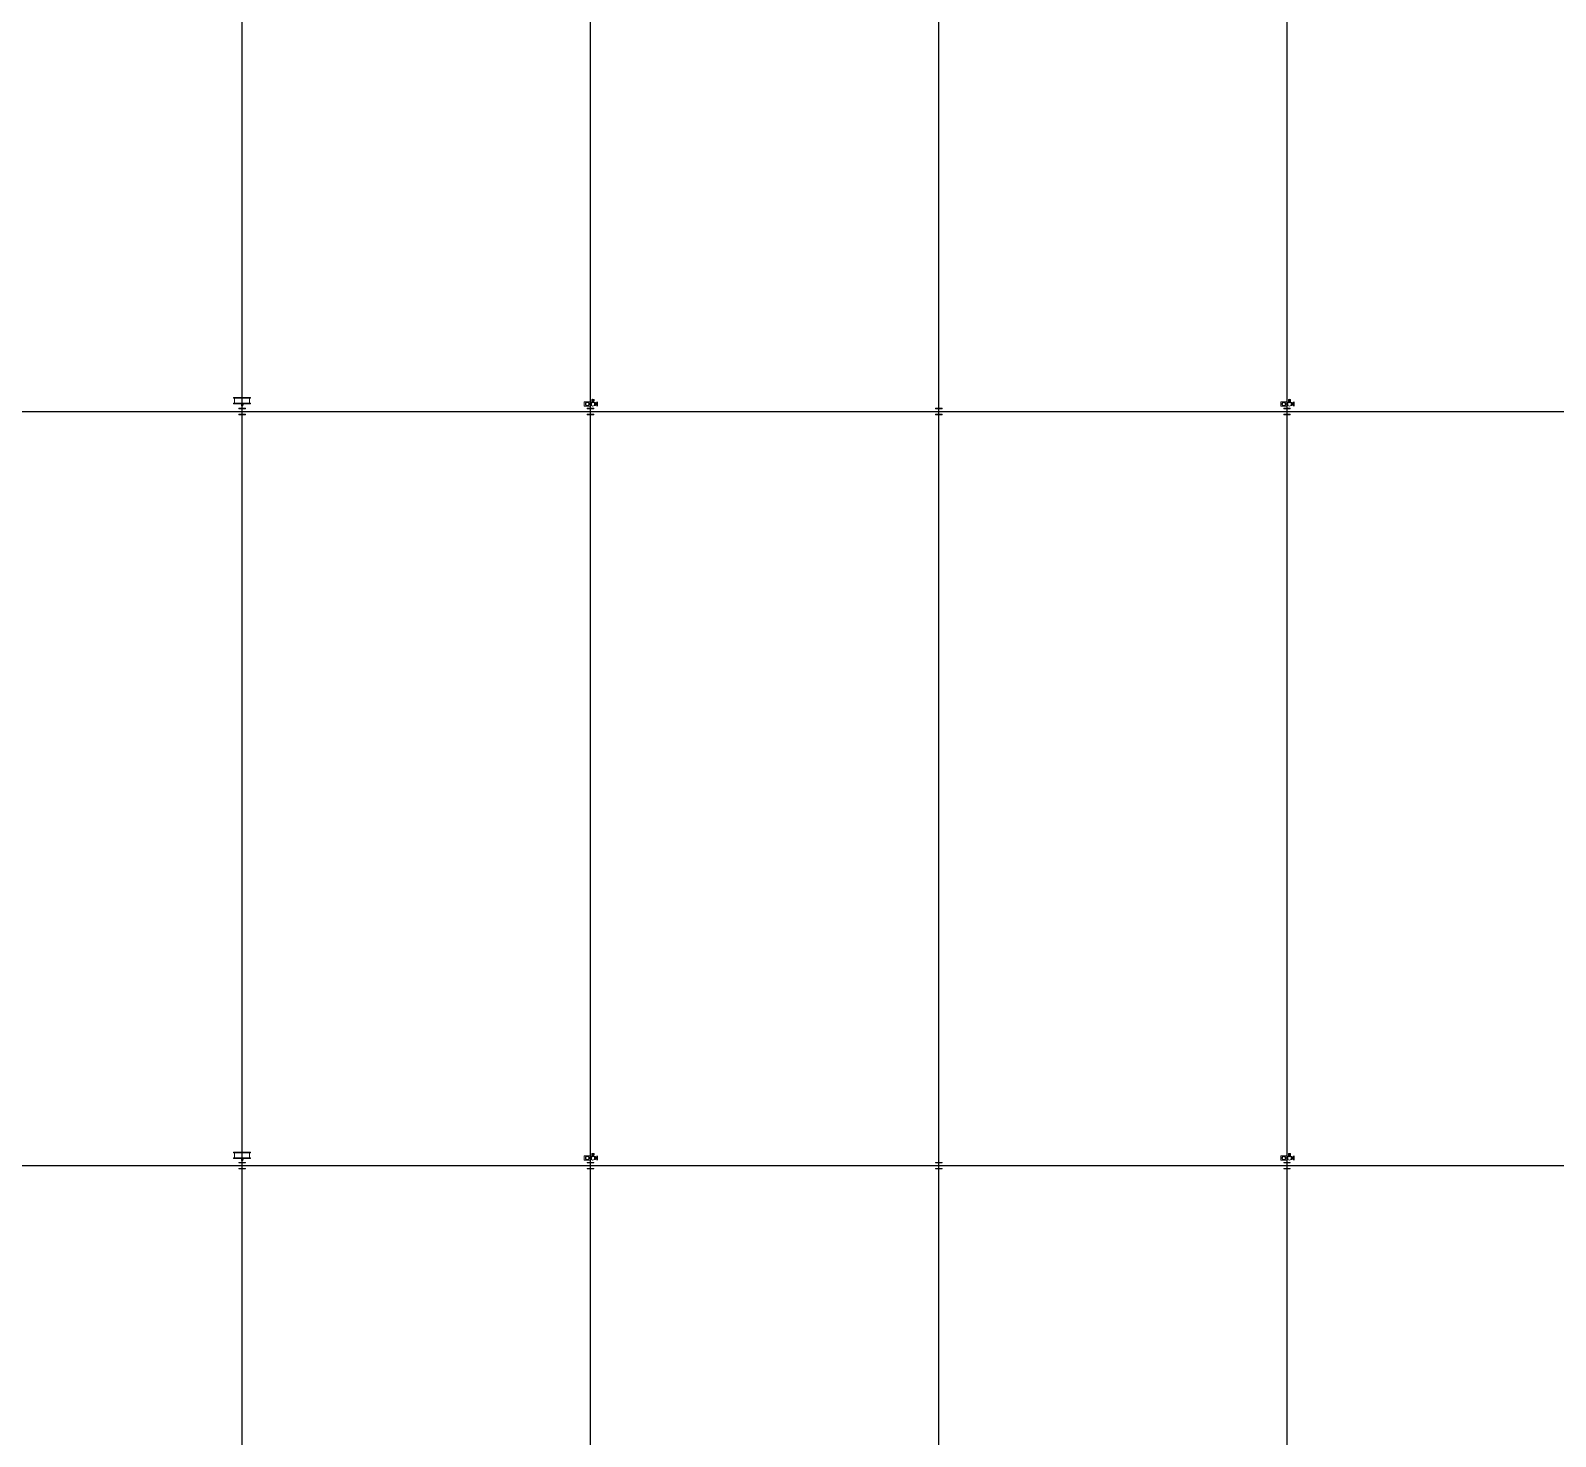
# Model space of a CAD drawing. Header units: millimetres. Extents: x -677815 to 476396, y -125373 to 39000.
# Drawn here: x 36385 to 84930, y -80623 to -35873 of the extents above; entities that cross this region are included whole.
import ezdxf

# ---------------------------------------------------------------- set-up
doc = ezdxf.new("R2010")
doc.units = ezdxf.units.MM
doc.linetypes.add('Xref building Toll$0$Grid Line', pattern=[22.225, 12.7, -3.175, 3.175, -3.175])
for name, color, linetype, lineweight in [('AM_BOR', 4, 'Continuous', 25), ('Xref building Toll$0$A-GENM', 13, 'Continuous', 9), ('Xref building Toll$0$P-SANR-FIXT', 6, 'Continuous', 9), ('Xref building Toll$0$S-COLS', 52, 'Continuous', 9)]:
    doc.layers.add(name, color=color, linetype=linetype, lineweight=lineweight)
doc.layers.add('Xref building Toll$0$S-GRID', color=8, linetype='Continuous')

# ---------------------------------------------------------------- blocks, each defined once
blk = doc.blocks.new('Xref building Toll$0$Toll Grids')
at = {"layer": 'Xref building Toll$0$S-GRID', "linetype": 'Xref building Toll$0$Grid Line'}
for p, q in [((43122, -125373.3), (43122, 36031.5)), ((54209, -125373.3), (54209, 36031.5)), ((65296, -125373.3), (65296, 36031.5)), ((76383, -125368.5), (76383, 36036.3)), ((-9195.8, -48000), (280997.7, -48000)), ((-9195.8, -72000), (280997.7, -72000))]:
    blk.add_line(p, q, dxfattribs=at)
blk = doc.blocks.new('Xref building Toll$0$UC-Universal Column-Column - C2_5-200UC60-1337980-MASTER GROUND FLOOR')
at = {"layer": 'Xref building Toll$0$S-COLS', "lineweight": 18}
for p, q in [((105, 102.5), (-105, 102.5)), ((-105, 102.5), (-105, 88.3)), ((-105, 88.3), (-16.05, 88.3)), ((-4.65, 76.9), (-4.65, -76.9)), ((4.65, -76.9), (4.65, 76.9)), ((16.05, 88.3), (105, 88.3)), ((105, 88.3), (105, 102.5)), ((-16.05, -88.3), (-105, -88.3)), ((-105, -88.3), (-105, -102.5)), ((-105, -102.5), (105, -102.5)), ((105, -88.3), (16.05, -88.3)), ((105, -102.5), (105, -88.3))]:
    blk.add_line(p, q, dxfattribs=at)
at = {"layer": 'Xref building Toll$0$S-COLS'}
for p, q in [((-105, 102.5), (-105, 102.5)), ((-105, 88.3), (-105, 88.3)), ((105, 102.5), (105, 102.5)), ((105, 88.3), (105, 88.3)), ((-105, -88.3), (-105, -88.3)), ((-105, -102.5), (-105, -102.5)), ((105, -88.3), (105, -88.3)), ((105, -102.5), (105, -102.5))]:
    blk.add_line(p, q, dxfattribs=at)
at = {"layer": 'Xref building Toll$0$S-COLS', "lineweight": 18}
for centre, start, end in [((-16.05, 76.9), 0, 90), ((16.05, 76.9), 90, 180), ((-16.05, -76.9), 270, 0), ((16.05, -76.9), 180, 270)]:
    blk.add_arc(centre, 11.4, start, end, dxfattribs=at)
blk = doc.blocks.new('Xref building Toll$0$UC-Universal Column-Column - C2_5-200UC60-1337979-MASTER GROUND FLOOR')
at = {"layer": 'Xref building Toll$0$S-COLS', "lineweight": 18}
for p, q in [((-105, 102.5), (105, 102.5)), ((-105, 88.3), (-105, 102.5)), ((-16.05, 88.3), (-105, 88.3)), ((-4.65, -76.9), (-4.65, 76.9)), ((4.65, 76.9), (4.65, -76.9)), ((105, 88.3), (16.05, 88.3)), ((105, 102.5), (105, 88.3)), ((-105, -88.3), (-16.05, -88.3)), ((-105, -102.5), (-105, -88.3)), ((105, -102.5), (-105, -102.5)), ((16.05, -88.3), (105, -88.3)), ((105, -88.3), (105, -102.5))]:
    blk.add_line(p, q, dxfattribs=at)
at = {"layer": 'Xref building Toll$0$S-COLS'}
for p, q in [((-105, 102.5), (-105, 102.5)), ((-105, 88.3), (-105, 88.3)), ((105, 102.5), (105, 102.5)), ((105, 88.3), (105, 88.3)), ((-105, -88.3), (-105, -88.3)), ((-105, -102.5), (-105, -102.5)), ((105, -88.3), (105, -88.3)), ((105, -102.5), (105, -102.5))]:
    blk.add_line(p, q, dxfattribs=at)
at = {"layer": 'Xref building Toll$0$S-COLS', "lineweight": 18}
for centre, start, end in [((-16.05, 76.9), 360, 90), ((16.05, 76.9), 90, 180), ((-16.05, -76.9), 270, 360), ((16.05, -76.9), 180, 270)]:
    blk.add_arc(centre, 11.4, start, end, dxfattribs=at)
blk = doc.blocks.new('Xref building Toll$0$UC-Universal Column-Column - C2_5-200UC60-1338439-MASTER GROUND FLOOR')
at = {"layer": 'Xref building Toll$0$S-COLS', "lineweight": 18}
for p, q in [((105, 102.5), (-105, 102.5)), ((-105, 102.5), (-105, 88.3)), ((-105, 88.3), (-16.05, 88.3)), ((-4.65, 76.9), (-4.65, -76.9)), ((4.65, -76.9), (4.65, 76.9)), ((16.05, 88.3), (105, 88.3)), ((105, 88.3), (105, 102.5)), ((-16.05, -88.3), (-105, -88.3)), ((-105, -88.3), (-105, -102.5)), ((-105, -102.5), (105, -102.5)), ((105, -88.3), (16.05, -88.3)), ((105, -102.5), (105, -88.3))]:
    blk.add_line(p, q, dxfattribs=at)
at = {"layer": 'Xref building Toll$0$S-COLS'}
for p, q in [((-105, 102.5), (-105, 102.5)), ((-105, 88.3), (-105, 88.3)), ((105, 102.5), (105, 102.5)), ((105, 88.3), (105, 88.3)), ((-105, -88.3), (-105, -88.3)), ((-105, -102.5), (-105, -102.5)), ((105, -88.3), (105, -88.3)), ((105, -102.5), (105, -102.5))]:
    blk.add_line(p, q, dxfattribs=at)
at = {"layer": 'Xref building Toll$0$S-COLS', "lineweight": 18}
for centre, start, end in [((-16.05, 76.9), 0, 90), ((16.05, 76.9), 90, 180), ((-16.05, -76.9), 270, 0), ((16.05, -76.9), 180, 270)]:
    blk.add_arc(centre, 11.4, start, end, dxfattribs=at)
blk = doc.blocks.new('Xref building Toll$0$UC-Universal Column-Column - C2_5-200UC60-1338438-MASTER GROUND FLOOR')
at = {"layer": 'Xref building Toll$0$S-COLS', "lineweight": 18}
for p, q in [((-105, 102.5), (105, 102.5)), ((-105, 88.3), (-105, 102.5)), ((-16.05, 88.3), (-105, 88.3)), ((-4.65, -76.9), (-4.65, 76.9)), ((4.65, 76.9), (4.65, -76.9)), ((105, 88.3), (16.05, 88.3)), ((105, 102.5), (105, 88.3)), ((-105, -88.3), (-16.05, -88.3)), ((-105, -102.5), (-105, -88.3)), ((105, -102.5), (-105, -102.5)), ((16.05, -88.3), (105, -88.3)), ((105, -88.3), (105, -102.5))]:
    blk.add_line(p, q, dxfattribs=at)
at = {"layer": 'Xref building Toll$0$S-COLS'}
for p, q in [((-105, 102.5), (-105, 102.5)), ((-105, 88.3), (-105, 88.3)), ((105, 102.5), (105, 102.5)), ((105, 88.3), (105, 88.3)), ((-105, -88.3), (-105, -88.3)), ((-105, -102.5), (-105, -102.5)), ((105, -88.3), (105, -88.3)), ((105, -102.5), (105, -102.5))]:
    blk.add_line(p, q, dxfattribs=at)
at = {"layer": 'Xref building Toll$0$S-COLS', "lineweight": 18}
for centre, start, end in [((-16.05, 76.9), 360, 90), ((16.05, 76.9), 90, 180), ((-16.05, -76.9), 270, 360), ((16.05, -76.9), 180, 270)]:
    blk.add_arc(centre, 11.4, start, end, dxfattribs=at)
blk = doc.blocks.new('Xref building Toll$0$HYD-SINGLE HEAD - Standard-1800782-MASTER GROUND FLOOR')
at = {"layer": 'Xref building Toll$0$A-GENM'}
for p, q in [((186, 12), (-14, 12)), ((-14, 12), (-14, -128)), ((-14, -128), (-14, 12)), ((186, 12), (186, -128)), ((186, -128), (186, 12)), ((231, 71), (231, 54)), ((236, 54), (236, -4)), ((296, -4), (296, 54)), ((301, 54), (301, 71)), ((390, 12), (390, -128)), ((400, 12), (400, 12)), ((400, 12), (400, 12)), ((410, -128), (410, 12)), ((-14, -128), (186, -128)), ((217, -8), (186, -8)), ((186, -108), (186, -8)), ((186, -8), (186, -108)), ((186, -108), (217, -108)), ((217, -8), (217, -58)), ((217, -58), (217, -8)), ((217, -58), (217, -108)), ((217, -108), (217, -58)), ((347, -8), (315, -8)), ((315, -58), (315, -8)), ((315, -8), (315, -58)), ((315, -108), (315, -58)), ((315, -58), (315, -108)), ((315, -108), (347, -108)), ((347, -108), (347, -8)), ((347, -8), (347, -108)), ((367, -28), (347, -28)), ((347, -88), (347, -28)), ((347, -28), (347, -88)), ((347, -88), (367, -88)), ((367, -88), (367, -28)), ((367, -28), (367, -88)), ((400, -48), (367, -48)), ((367, -68), (367, -48)), ((367, -48), (367, -68)), ((367, -68), (400, -68)), ((400, -48), (400, -68)), ((400, -68), (400, -48)), ((400, -128), (400, -128)), ((400, -128), (400, -128))]:
    blk.add_line(p, q, dxfattribs=at)
at = {"layer": 'Xref building Toll$0$A-GENM', "flags": 128}
for points in [[(217, -8), (282, 10), (315, -8)], [(390, -128), (390, -96), (390, -29), (390, 11), (390, 12)], [(390, 12), (390, -21), (390, -88), (390, -128), (390, -128)], [(410, 12), (410, -21), (410, -88), (410, -128), (410, -128)], [(410, -128), (410, -96), (410, -29), (410, 11), (410, 12)], [(315, -108), (251, -127), (217, -108)]]:
    blk.add_lwpolyline(points, dxfattribs=at)
at = {"layer": 'Xref building Toll$0$A-GENM'}
for centre, radius, start, end in [((86, -58), 60, 90, 270), ((86, -58), 60, 270, 90), ((86, -58), 50, 90, 270), ((86, -58), 50, 90, 270), ((86, -58), 50, 270, 90), ((86, -58), 50, 270, 90), ((400, -58), 10, 90, 270), ((400, -58), 10, 90, 270), ((400, -58), 10, 270, 90), ((400, -58), 10, 270, 90)]:
    blk.add_arc(centre, radius, start, end, dxfattribs=at)
for centre, major_axis, start_param, end_param in [((266, 71), (35, 0), 0, 3.141593), ((266, 54), (35, 0), 0, 3.141593), ((266, 71), (35, 0), 3.141593, 6.283185), ((266, 54), (35, 0), 3.141593, 6.283185), ((266, 54), (30, 0), 0, 3.141593), ((266, 54), (30, 0), 3.141593, 6.283185), ((266, -4), (30, 0), 0, 3.141593), ((266, -4), (30, 0), 3.141593, 6.283185)]:
    blk.add_ellipse(centre, major_axis=major_axis, ratio=0.5, start_param=start_param, end_param=end_param, dxfattribs=at)
for points in [[(86, 2), (83, 1), (79, 1), (74, 0), (71, -1), (69, -1), (67, -2), (64, -3), (61, -4), (58, -6), (56, -7), (53, -8), (51, -10), (46, -14), (42, -18), (37, -25), (33, -31), (31, -36), (29, -40), (28, -45), (27, -49), (27, -54), (26, -58), (27, -63), (27, -69), (29, -75), (31, -81), (32, -85), (34, -88), (37, -93), (42, -99), (46, -103), (50, -106), (52, -108), (54, -109), (56, -110), (58, -111), (61, -113), (64, -114), (67, -115), (69, -116), (71, -116), (74, -117), (79, -118), (83, -118), (86, -118)], [(86, -118), (90, -118), (94, -118), (99, -117), (102, -116), (104, -116), (106, -115), (109, -114), (112, -113), (115, -111), (117, -110), (119, -109), (122, -107), (126, -103), (131, -99), (136, -92), (140, -86), (142, -81), (144, -76), (145, -72), (146, -68), (146, -63), (146, -58), (146, -54), (146, -48), (144, -42), (142, -36), (141, -32), (139, -29), (136, -24), (131, -18), (126, -14), (123, -11), (121, -9), (119, -8), (117, -7), (115, -6), (112, -4), (109, -3), (106, -2), (104, -1), (102, -1), (99, 0), (94, 1), (90, 1), (86, 2)]]:
    blk.add_open_spline(points, degree=3, knots=[0, 0, 0, 0, 0.045455, 0.068182, 0.079545, 0.090909, 0.102273, 0.113636, 0.136364, 0.159091, 0.170455, 0.181818, 0.204545, 0.227273, 0.272727, 0.318182, 0.363636, 0.386364, 0.409091, 0.431818, 0.454545, 0.477273, 0.5, 0.522727, 0.545455, 0.590909, 0.613636, 0.636364, 0.659091, 0.681818, 0.727273, 0.772727, 0.795455, 0.806818, 0.818182, 0.829545, 0.840909, 0.863636, 0.886364, 0.897727, 0.909091, 0.920455, 0.931818, 0.954545, 1, 1, 1, 1], dxfattribs=at)
blk = doc.blocks.new('Xref building Toll$0$Fire_Hose_Reel_-_Non_Hosted_9381 - Fire_Hose_Reel_-_Non_Hosted_9381-V342-MASTER GROUND FLOOR')
at = {"layer": 'Xref building Toll$0$P-SANR-FIXT'}
for p, q in [((269, 249), (-272, 249)), ((-272, 249), (-272, 224)), ((-272, 224), (-238, 224)), ((-238, 69), (-272, 69)), ((-272, 69), (-272, 44)), ((-272, 44), (269, 44)), ((-238, 224), (-238, 69)), ((-238, 224), (233, 224)), ((-238, 69), (233, 69)), ((-78, 250), (0, 250)), ((0, 23), (-20, 12)), ((-20, 12), (-20, -12)), ((-16, 40), (-16, 30)), ((0, 18), (-16, 9)), ((-16, 9), (-16, -9)), ((-1, 27), (-13, 20)), ((-12, 44), (-12, 27)), ((-11, 40), (0, 40)), ((-11, 16), (6, 27)), ((0, 27), (-11, 27)), ((-10, 27), (-10, 20)), ((0, 250), (78, 250)), ((0, 40), (11, 40)), ((11, 27), (0, 27)), ((20, 12), (0, 23)), ((16, 9), (0, 18)), ((10, 20), (10, 27)), ((25, 44), (12, 36)), ((12, 31), (32, 44)), ((40, 42), (12, 42)), ((13, 27), (13, 44)), ((16, 30), (16, 40)), ((16, -9), (16, 9)), ((33, 29), (18, -7)), ((20, -12), (20, 12)), ((22, -9), (36, 28)), ((33, 29), (36, 28)), ((36, 28), (33, 29)), ((41, 42), (40, 42)), ((223, 149), (224, 149)), ((233, 69), (233, 224)), ((233, 224), (269, 224)), ((269, 69), (233, 69)), ((269, 224), (269, 249)), ((269, 44), (269, 69)), ((-20, -12), (0, -23)), ((-16, -9), (0, -18)), ((0, -18), (16, -9)), ((0, -23), (20, -12))]:
    blk.add_line(p, q, dxfattribs=at)
at = {"layer": 'Xref building Toll$0$P-SANR-FIXT', "flags": 128}
for points in [[(-13, 20), (-14, 19), (-14, 19), (-15, 18), (-16, 17), (-17, 17), (-17, 16), (-18, 15), (-18, 15), (-19, 14), (-20, 13), (-20, 12), (-20, 12), (-21, 11), (-21, 10), (-22, 9), (-22, 8), (-22, 7), (-23, 6), (-23, 5), (-23, 4), (-23, 4), (-23, 3), (-23, 2), (-23, 1), (-23, 0), (-23, -1), (-23, -2), (-23, -3), (-23, -4), (-23, -5), (-23, -6), (-23, -7), (-22, -8), (-22, -8), (-22, -9), (-21, -10), (-21, -11), (-20, -12), (-20, -13), (-19, -13), (-19, -14), (-18, -15), (-18, -16), (-17, -16), (-16, -17), (-16, -18), (-15, -18), (-14, -19), (-13, -19), (-13, -20), (-12, -20), (-11, -21), (-10, -21), (-9, -22), (-8, -22), (-7, -22), (-7, -23), (-6, -23), (-5, -23), (-4, -23), (-3, -23), (-2, -23), (-1, -23), (0, -23), (1, -23), (2, -23), (3, -23), (4, -23), (5, -23), (6, -23), (6, -23), (7, -22), (8, -22), (9, -22), (10, -21), (11, -21), (12, -20), (12, -20), (13, -19), (14, -19), (15, -18), (15, -18), (16, -17), (17, -16), (17, -16), (18, -15), (19, -14), (19, -14), (20, -13), (20, -12), (21, -11), (21, -10), (22, -9), (22, -9)], [(-16, -11), (-17, -10), (-17, -10), (-17, -9), (-18, -8), (-18, -8), (-18, -7), (-19, -6), (-19, -5), (-19, -5), (-19, -4), (-19, -3), (-19, -2), (-19, -2), (-20, -1), (-20, 0), (-20, 1), (-19, 2), (-19, 2), (-19, 3), (-19, 4), (-19, 5), (-19, 5), (-19, 6), (-18, 7), (-18, 8), (-18, 8), (-17, 9), (-17, 10), (-17, 10), (-16, 11)], [(-16, 30), (-16, 29), (-16, 28), (-16, 26), (-16, 25), (-16, 24), (-16, 23), (-16, 22), (-16, 21), (-16, 19), (-16, 18), (-16, 17), (-16, 16), (-16, 15), (-16, 14), (-16, 13), (-16, 12), (-16, 11), (-16, 10), (-16, 9), (-16, 8), (-16, 8), (-16, 7), (-16, 6), (-16, 5), (-16, 5), (-16, 4), (-16, 4), (-16, 3), (-16, 2), (-16, 2), (-16, 2), (-16, 1), (-16, 1), (-16, 1), (-16, 0), (-16, 0), (-16, 0), (-16, 0), (-16, 0)], [(-16, 12), (-15, 12), (-15, 13), (-14, 13), (-14, 14), (-13, 15), (-12, 15), (-12, 16), (-11, 16), (-11, 16)], [(16, 0), (16, 0), (16, 0), (16, 0), (16, 0), (16, 1), (16, 1), (16, 1), (16, 2), (16, 2), (16, 2), (16, 3), (16, 3), (16, 4), (16, 5), (16, 5), (16, 6), (16, 7), (16, 7), (16, 8), (16, 9), (16, 10), (16, 11), (16, 12), (16, 13), (16, 14), (16, 15), (16, 16), (16, 17), (16, 18), (16, 19), (16, 20), (16, 21), (16, 23), (16, 24), (16, 25), (16, 26), (16, 27), (16, 28), (16, 30), (16, 30)], [(224, 149), (224, 149), (224, 149), (225, 149), (225, 149), (226, 149)], [(226, 129), (225, 129), (225, 129), (224, 129), (224, 129), (224, 129), (224, 129)], [(233, 141), (233, 140), (234, 140), (234, 139), (234, 139)], [(234, 139), (234, 139), (233, 138), (233, 138)], [(18, -7), (18, -8), (17, -9), (17, -9), (17, -10), (16, -11), (16, -11), (15, -12), (15, -13), (14, -13), (14, -14), (13, -14), (13, -15), (12, -15), (11, -16), (11, -16), (10, -17), (10, -17), (9, -17), (8, -18), (7, -18), (7, -18), (6, -19), (5, -19), (4, -19), (4, -19), (3, -19), (2, -19), (1, -19), (1, -20), (0, -20), (-1, -20), (-2, -19), (-3, -19), (-3, -19), (-4, -19), (-5, -19), (-6, -19), (-6, -18), (-7, -18), (-8, -18), (-8, -18), (-9, -17), (-10, -17), (-11, -16), (-11, -16), (-12, -16), (-12, -15), (-13, -15), (-14, -14), (-14, -13), (-15, -13), (-15, -12), (-16, -12)]]:
    blk.add_lwpolyline(points, dxfattribs=at)
at = {"layer": 'Xref building Toll$0$P-SANR-FIXT'}
for start, end in [(360, 180), (180, 360)]:
    blk.add_arc((0, 0), 12.5, start, end, dxfattribs=at)
blk = doc.blocks.new('Xref building Toll$0$Fire_Hose_Reel_-_Non_Hosted_9381 - Fire_Hose_Reel_-_Non_Hosted_9381-V346-MASTER GROUND FLOOR')
at = {"layer": 'Xref building Toll$0$P-SANR-FIXT'}
for p, q in [((269, 249), (-272, 249)), ((-272, 249), (-272, 224)), ((-272, 224), (-238, 224)), ((-238, 69), (-272, 69)), ((-272, 69), (-272, 44)), ((-272, 44), (269, 44)), ((-238, 224), (-238, 69)), ((-238, 224), (233, 224)), ((-238, 69), (233, 69)), ((-78, 250), (0, 250)), ((0, 23), (-20, 12)), ((-20, 12), (-20, -12)), ((-16, 40), (-16, 30)), ((0, 18), (-16, 9)), ((-16, 9), (-16, -9)), ((-1, 27), (-13, 20)), ((-12, 44), (-12, 27)), ((-11, 40), (0, 40)), ((-11, 16), (6, 27)), ((0, 27), (-11, 27)), ((-10, 27), (-10, 17)), ((0, 250), (78, 250)), ((0, 40), (11, 40)), ((11, 27), (0, 27)), ((20, 12), (0, 23)), ((16, 9), (0, 18)), ((10, 17), (10, 27)), ((25, 44), (12, 36)), ((12, 31), (32, 44)), ((40, 42), (12, 42)), ((13, 27), (13, 44)), ((16, 30), (16, 40)), ((16, -9), (16, 9)), ((33, 29), (18, -7)), ((20, -12), (20, 12)), ((22, -9), (36, 28)), ((33, 29), (36, 28)), ((36, 28), (33, 29)), ((41, 42), (40, 42)), ((223, 149), (224, 149)), ((233, 69), (233, 224)), ((233, 224), (269, 224)), ((269, 69), (233, 69)), ((269, 224), (269, 249)), ((269, 44), (269, 69)), ((-20, -12), (0, -23)), ((-16, -9), (0, -18)), ((0, -18), (16, -9)), ((0, -23), (20, -12))]:
    blk.add_line(p, q, dxfattribs=at)
at = {"layer": 'Xref building Toll$0$P-SANR-FIXT', "flags": 128}
for points in [[(-13, 20), (-14, 19), (-14, 19), (-15, 18), (-16, 17), (-17, 17), (-17, 16), (-18, 15), (-18, 15), (-19, 14), (-20, 13), (-20, 12), (-20, 12), (-21, 11), (-21, 10), (-22, 9), (-22, 8), (-22, 7), (-23, 6), (-23, 5), (-23, 4), (-23, 4), (-23, 3), (-23, 2), (-23, 1), (-23, 0), (-23, -1), (-23, -2), (-23, -3), (-23, -4), (-23, -5), (-23, -6), (-23, -7), (-22, -8), (-22, -8), (-22, -9), (-21, -10), (-21, -11), (-20, -12), (-20, -13), (-19, -13), (-19, -14), (-18, -15), (-18, -16), (-17, -16), (-16, -17), (-16, -18), (-15, -18), (-14, -19), (-13, -19), (-13, -20), (-12, -20), (-11, -21), (-10, -21), (-9, -22), (-8, -22), (-7, -22), (-7, -23), (-6, -23), (-5, -23), (-4, -23), (-3, -23), (-2, -23), (-1, -23), (0, -23), (1, -23), (2, -23), (3, -23), (4, -23), (5, -23), (6, -23), (6, -23), (7, -22), (8, -22), (9, -22), (10, -21), (11, -21), (12, -20), (12, -20), (13, -19), (14, -19), (15, -18), (15, -18), (16, -17), (17, -16), (17, -16), (18, -15), (19, -14), (19, -14), (20, -13), (20, -12), (21, -11), (21, -10), (22, -9), (22, -9)], [(-16, -11), (-17, -10), (-17, -10), (-17, -9), (-18, -8), (-18, -8), (-18, -7), (-19, -6), (-19, -5), (-19, -5), (-19, -4), (-19, -3), (-19, -2), (-19, -2), (-20, -1), (-20, 0), (-20, 1), (-19, 2), (-19, 2), (-19, 3), (-19, 4), (-19, 5), (-19, 5), (-19, 6), (-18, 7), (-18, 8), (-18, 8), (-17, 9), (-17, 10), (-17, 10), (-16, 11)], [(-16, 30), (-16, 29), (-16, 28), (-16, 26), (-16, 25), (-16, 24), (-16, 23), (-16, 22), (-16, 21), (-16, 19), (-16, 18), (-16, 17), (-16, 16), (-16, 15), (-16, 14), (-16, 13), (-16, 12), (-16, 11), (-16, 10), (-16, 9), (-16, 8), (-16, 8), (-16, 7), (-16, 6), (-16, 5), (-16, 5), (-16, 4), (-16, 4), (-16, 3), (-16, 2), (-16, 2), (-16, 2), (-16, 1), (-16, 1), (-16, 1), (-16, 0), (-16, 0), (-16, 0), (-16, 0), (-16, 0)], [(-16, 12), (-15, 12), (-15, 13), (-14, 13), (-14, 14), (-13, 15), (-12, 15), (-12, 16), (-11, 16), (-11, 16)], [(16, 0), (16, 0), (16, 0), (16, 0), (16, 0), (16, 1), (16, 1), (16, 1), (16, 2), (16, 2), (16, 2), (16, 3), (16, 3), (16, 4), (16, 5), (16, 5), (16, 6), (16, 7), (16, 7), (16, 8), (16, 9), (16, 10), (16, 11), (16, 12), (16, 13), (16, 14), (16, 15), (16, 16), (16, 17), (16, 18), (16, 19), (16, 20), (16, 21), (16, 23), (16, 24), (16, 25), (16, 26), (16, 27), (16, 28), (16, 30), (16, 30)], [(224, 149), (224, 149), (224, 149), (225, 149), (225, 149), (226, 149)], [(226, 129), (225, 129), (225, 129), (224, 129), (224, 129), (224, 129), (224, 129)], [(233, 141), (233, 140), (234, 140), (234, 139), (234, 139)], [(234, 139), (234, 139), (233, 138), (233, 138)], [(18, -7), (18, -8), (17, -9), (17, -9), (17, -10), (16, -11), (16, -11), (15, -12), (15, -13), (14, -13), (14, -14), (13, -14), (13, -15), (12, -15), (11, -16), (11, -16), (10, -17), (10, -17), (9, -17), (8, -18), (7, -18), (7, -18), (6, -19), (5, -19), (4, -19), (4, -19), (3, -19), (2, -19), (1, -19), (1, -20), (0, -20), (-1, -20), (-2, -19), (-3, -19), (-3, -19), (-4, -19), (-5, -19), (-6, -19), (-6, -18), (-7, -18), (-8, -18), (-8, -18), (-9, -17), (-10, -17), (-11, -16), (-11, -16), (-12, -16), (-12, -15), (-13, -15), (-14, -14), (-14, -13), (-15, -13), (-15, -12), (-16, -12)]]:
    blk.add_lwpolyline(points, dxfattribs=at)
at = {"layer": 'Xref building Toll$0$P-SANR-FIXT'}
for start, end in [(360, 180), (180, 360)]:
    blk.add_arc((0, 0), 12.5, start, end, dxfattribs=at)
blk = doc.blocks.new('Xref building Toll$0$building block 28092016')
at = {"layer": 'Xref building Toll$0$A-GENM'}
for p in [(776572, -719199), (798746, -719199), (776572, -743199), (798746, -743199)]:
    blk.add_blockref('Xref building Toll$0$HYD-SINGLE HEAD - Standard-1800782-MASTER GROUND FLOOR', p, dxfattribs=at)
at = {"layer": 'Xref building Toll$0$P-SANR-FIXT'}
for name, p in [('Xref building Toll$0$Fire_Hose_Reel_-_Non_Hosted_9381 - Fire_Hose_Reel_-_Non_Hosted_9381-V342-MASTER GROUND FLOOR', (765672, -719303)), ('Xref building Toll$0$Fire_Hose_Reel_-_Non_Hosted_9381 - Fire_Hose_Reel_-_Non_Hosted_9381-V346-MASTER GROUND FLOOR', (765672, -743319))]:
    blk.add_blockref(name, p, dxfattribs=at)
at = {"layer": 'Xref building Toll$0$S-COLS', "rotation": 180}
for name, p in [('Xref building Toll$0$UC-Universal Column-Column - C2_5-200UC60-1338439-MASTER GROUND FLOOR', (765672, -719499)), ('Xref building Toll$0$UC-Universal Column-Column - C2_5-200UC60-1337980-MASTER GROUND FLOOR', (776759, -719499)), ('Xref building Toll$0$UC-Universal Column-Column - C2_5-200UC60-1337980-MASTER GROUND FLOOR', (787846, -719499)), ('Xref building Toll$0$UC-Universal Column-Column - C2_5-200UC60-1338438-MASTER GROUND FLOOR', (765672, -743499)), ('Xref building Toll$0$UC-Universal Column-Column - C2_5-200UC60-1337979-MASTER GROUND FLOOR', (776759, -743499)), ('Xref building Toll$0$UC-Universal Column-Column - C2_5-200UC60-1337979-MASTER GROUND FLOOR', (787846, -743499))]:
    blk.add_blockref(name, p, dxfattribs=at)
at = {"layer": 'Xref building Toll$0$S-COLS'}
for name, p in [('Xref building Toll$0$UC-Universal Column-Column - C2_5-200UC60-1337979-MASTER GROUND FLOOR', (798933, -719499)), ('Xref building Toll$0$UC-Universal Column-Column - C2_5-200UC60-1337980-MASTER GROUND FLOOR', (798933, -743499))]:
    blk.add_blockref(name, p, dxfattribs=at)
blk = doc.blocks.new('Xref building Toll')
for name, p in [('Xref building Toll$0$Toll Grids', (0, 0)), ('Xref building Toll$0$building block 28092016', (-722550, 671499))]:
    blk.add_blockref(name, p)

msp = doc.modelspace()

# ---------------------------------------------------------------- block references
at = {"layer": 'AM_BOR'}
msp.add_blockref('Xref building Toll', (0, 0), dxfattribs=at)

doc.saveas('drawing.dxf')
